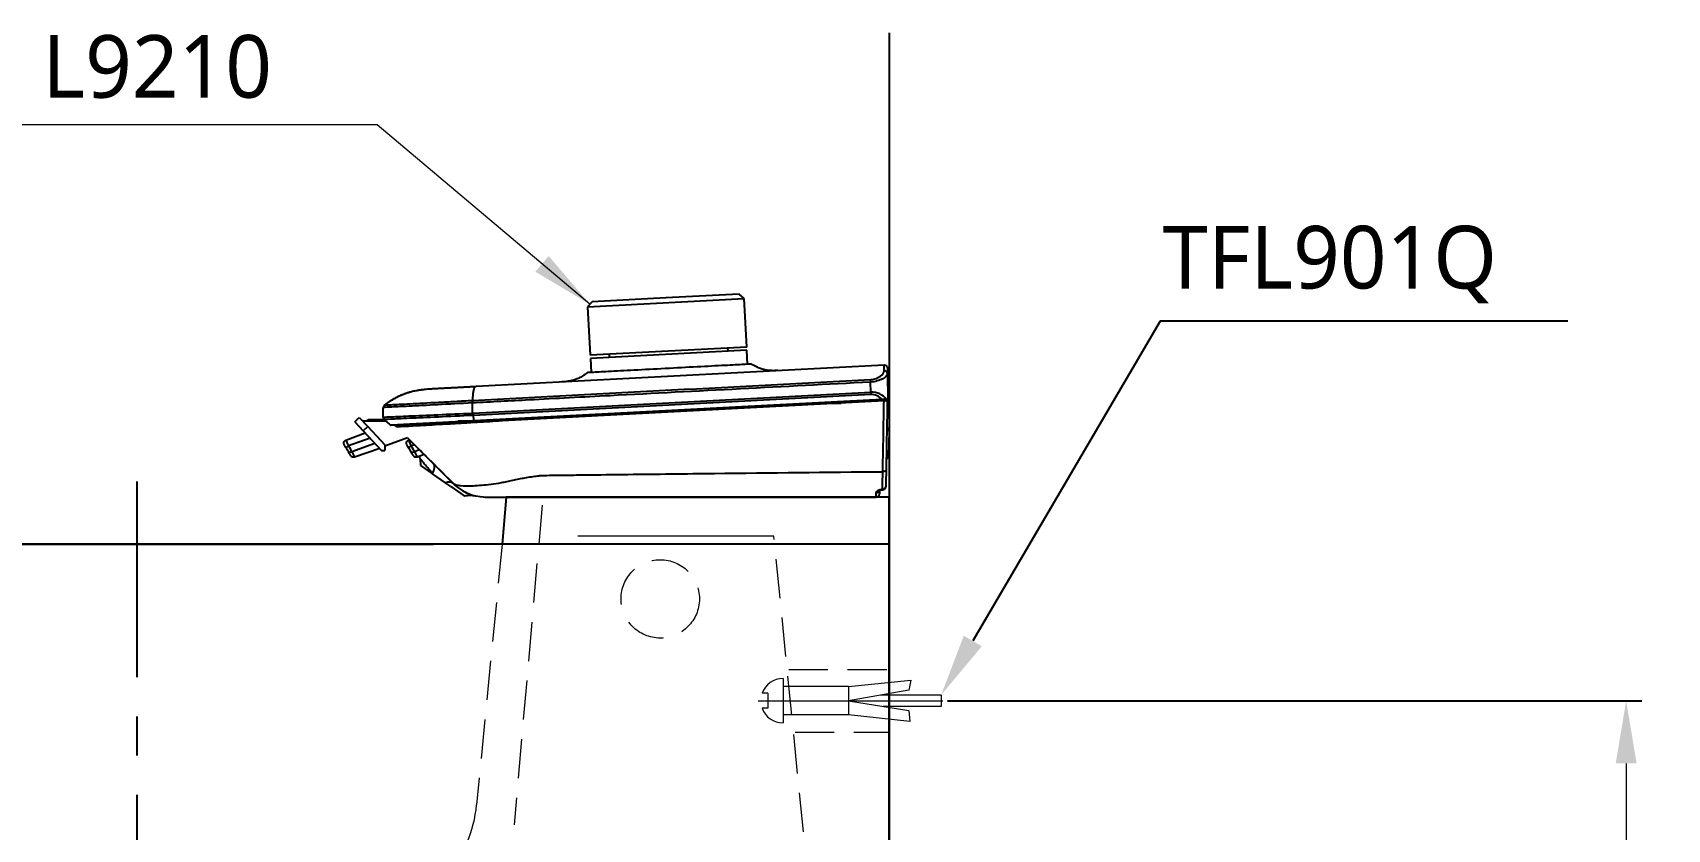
# Model space of a CAD drawing. Header units: inches. Extents: x 2601 to 5701, y -10811 to -8711.
# Drawn here: x 4375 to 4897, y -9999 to -9745 of the extents above; entities that cross this region are included whole.
import ezdxf

# ---------------------------------------------------------------- set-up
doc = ezdxf.new("R2010")
doc.units = ezdxf.units.IN
doc.header["$LTSCALE"] = 50
doc.header["$MEASUREMENT"] = 0
doc.linetypes.add('CENTER', pattern=[2, 1.25, -0.25, 0.25, -0.25])
doc.linetypes.add('HIDDEN', pattern=[0.375, 0.25, -0.125])
doc.layers.add('1', color=1, linetype='Continuous')
doc.layers.add('중심선', color=1, linetype='CENTER')
doc.layers.add('22', color=7, linetype='Continuous', true_color=0xffffff)
doc.styles.get("Standard").update_dxf_attribs({"font": 'NanumGothic.ttf'})
doc.dimstyles.get("Standard").update_dxf_attribs({"dimtxt": 20, "dimasz": 20, "dimexe": 5, "dimexo": 1.5, "dimgap": 10, "dimtad": 0, "dimtoh": 1, "dimdec": 0, "dimzin": 0, "dimdsep": 46, "dimtxsty": 'Standard', "dimcen": 0, "dimclrd": 3, "dimclre": 3, "dimclrt": 2, "dimadec": 0, "dimazin": 3, "dimtfac": 1, "dimtdec": 0, "dimtofl": 0, "dimtmove": 0, "dimatfit": 3, "dimfxl": 1, "dimtolj": 1, "dimtzin": 0, "dimlwd": 0, "dimlwe": 25, "dimarcsym": 0})

# ---------------------------------------------------------------- blocks, each defined once
blk = doc.blocks.new('A$C52F220DD')
at = {"layer": '1', "color": 2, "linetype": 'Continuous'}
for p, q in [((77.81, 60.73), (127.75, 63.35)), ((102.7, 63.54), (79.23, 62.31)), ((126.17, 64.77), (102.7, 63.54)), ((127.75, 63.35), (126.17, 64.77)), ((128.56, 47.87), (127.75, 63.35)), ((79.23, 62.31), (77.81, 60.73)), ((77.81, 60.73), (78.63, 45.25)), ((128.56, 47.87), (103.59, 46.56)), ((122.62, 46.56), (122.56, 47.56)), ((42.25, 35.34), (172.4, 42.16)), ((103.59, 46.56), (78.63, 45.25)), ((128.61, 46.87), (78.68, 44.26)), ((78.68, 44.26), (78.91, 39.76)), ((84.62, 45.57), (84.67, 44.57)), ((128.84, 42.38), (128.61, 46.87)), ((168.14, 33.44), (168.08, 36.69)), ((173.48, 39.39), (173.62, 31.21)), ((28.59, 34.62), (28.59, 34.62)), ((41.27, 26.79), (168.14, 33.44)), ((168.21, 32.72), (41.34, 26.07)), ((41.08, 26.78), (41.08, 30.04)), ((171.74, 31.11), (41.59, 24.29)), ((141.56, 29.09), (141.53, 29.52)), ((144.53, 29.68), (144.55, 29.25)), ((146.4, 29.78), (146.4, 29.35)), ((149.21, 29.93), (149.2, 29.5)), ((150.61, 30), (155.93, 30)), ((152.4, 30), (152.4, 30.09)), ((152.93, 30.12), (152.93, 30)), ((155.93, 30), (158.72, 30)), ((158.93, 30.01), (158.93, 30.44)), ((173.62, 31.21), (173.09, 31.18)), ((3.48, 24.05), (4.95, 25.41)), ((3.48, 24.05), (6.21, 21.12)), ((4.95, 25.41), (7.68, 22.49)), ((13.45, 24.25), (6.03, 24.25)), ((7.68, 22.49), (6.21, 21.12)), ((6.21, 21.12), (12.01, 14.91)), ((7.48, 24.25), (7.73, 24.75)), ((7.68, 22.49), (13.13, 16.64)), ((7.73, 24.75), (8.98, 24.75)), ((8.98, 24.75), (13.05, 24.75)), ((8.98, 24.25), (8.98, 24.75)), ((16.85, 22.39), (16.85, 22.39)), ((24.05, 23.4), (24.6, 22.82)), ((26.69, 23.51), (27.22, 22.94)), ((29.47, 23.05), (29.47, 23.65)), ((49.43, 24.25), (36.47, 24.25)), ((36.47, 23.45), (36.47, 24.25)), ((54.93, 24.99), (54.93, 24.49)), ((60.93, 24.82), (60.93, 25.3)), ((62.88, 24.92), (62.88, 25.4)), ((64.67, 25.02), (64.64, 25.49)), ((67.64, 25.65), (67.66, 25.18)), ((173.97, 21.18), (173.26, 21.19)), ((173.97, 21.18), (173.83, 13.08)), ((0.64, 18.12), (6.81, 20.49)), ((8.37, 18.81), (1.51, 16.31)), ((2.56, 14.56), (9.86, 17.22)), ((13.13, 16.64), (13.1, 14.91)), ((20.33, 18.9), (13.12, 16.28)), ((20.6, 18.12), (20.97, 18.26)), ((22.54, 16.7), (21.47, 16.31)), ((11.46, 15.5), (3.43, 12.74)), ((12.01, 14.91), (13.1, 14.91)), ((22.52, 14.56), (24.1, 15.14)), ((25.7, 13.53), (23.39, 12.74)), ((24.35, 12.24), (24.53, 10.11)), ((173.83, 13.08), (173.12, 13.09)), ((24.53, 10.11), (28.31, 7.46)), ((32.48, 4.54), (28.31, 7.46)), ((32.86, 4.27), (32.48, 4.54)), ((34.17, 3.36), (38.46, 0.36))]:
    blk.add_line(p, q, dxfattribs=at)
at = {"layer": '1', "color": 2, "linetype": 'Continuous', "extrusion": (0, 0, -1)}
for centre, start, end in [((-172.45, 41.16), 87, 179), ((-172.97, 21.2), 107.7024, 181), ((-172.83, 13.1), 181, 254.2984)]:
    blk.add_arc(centre, 1, start, end, dxfattribs=at)
at = {"layer": '1', "color": 2, "linetype": 'Continuous', "extrusion": (1.12482e-32, 6.12323e-17, -1)}
for centre, radius, start, end in [((-18.26, 23.8), 2, 315.0291, 334.9071), ((-1, 17.19), 1, 329, 69), ((-20.96, 17.19), 1, 329, 69), ((-3.11, 13.68), 1, 251, 329), ((-23.07, 13.68), 1, 251, 329)]:
    blk.add_arc(centre, radius, start, end, dxfattribs=at)
at = {"layer": '1', "color": 2, "linetype": 'Continuous', "extrusion": (-2.56189e-05, 2.56213e-05, 1)}
blk.add_arc((16.37, 11.55, -0.01), 8, 4.9549, 10.6608, dxfattribs=at)
at = {"layer": '1', "color": 2, "linetype": 'Continuous'}
for start, end in [(267.0606, 270), (270, 359)]:
    blk.add_arc((171.94, 3.3), 1, start, end, dxfattribs=at)
for centre, major_axis, ratio, start_param, end_param in [((168.17, 36.68), (0.052, -0.999), 0.087486, 3.734148, 4.690327), ((172.48, 39.38), (1, 0.017), 0.918424, 0, 1.637533), ((168.65, 29.53), (-4.99, 0.44), 0.78075, 3.68917, 4.883338), ((168.23, 33.42), (0.052, -0.999), 0.087486, 4.690327, 5.497787), ((168.63, 28.82), (-3.45, 2.15), 0.94393, 4.353011, 5.350237), ((172.43, 31.18), (1, -0.017), 0.461252, 4.666276, 6.283185), ((1.52, 16.31), (-0.857, -0.515), 0.003331, 4.729522, 6.283185), ((21.49, 16.31), (-0.857, -0.515), 0.003331, 4.729522, 6.283185), ((2.57, 14.57), (-0.857, -0.515), 0.003331, 4.729522, 6.283185), ((22.54, 14.57), (-0.857, -0.515), 0.003331, 4.729522, 6.283185), ((23.06, 4.86), (5.66, 5.66), 0.324226, 5.479241, 6.283185), ((169.93, 2.3), (-1, 0.017), 0.907615, 1.553019, 2.87228), ((171.94, 3.3), (0.051, 0.999), 0.001791, 2.561934, 3.136548), ((171.94, 3.3), (0.051, 0.999), 0.001791, 2.561942, 3.141652), ((171.94, 3.3), (1, -0.017), 0.836501, 4.68309, 6.283185)]:
    blk.add_ellipse(centre, major_axis=major_axis, ratio=ratio, start_param=start_param, end_param=end_param, dxfattribs=at)
for points, degree, knots in [([(130.04, 42.44), (130.04, 42.44), (129.36, 42.41), (126.74, 42.27), (124.8, 42.17), (119.96, 41.91), (117.06, 41.76), (110.73, 41.43), (107.3, 41.25), (100.45, 40.89), (97.03, 40.71), (90.7, 40.38), (87.8, 40.23), (82.96, 39.97), (81.02, 39.87), (78.4, 39.73), (77.71, 39.7), (77.71, 39.7)], 3, [0, 0, 0, 0, 0.124975, 0.124975, 0.249979, 0.249979, 0.374982, 0.374982, 0.499986, 0.499986, 0.624989, 0.624989, 0.749993, 0.749993, 0.874996, 0.874996, 1, 1, 1, 1]), ([(138.45, 40.38), (137.85, 40.34), (136.78, 40.32), (135.31, 40.41), (134.06, 40.64), (132.84, 41.02), (131.5, 41.62), (130.56, 42.12), (130.04, 42.44)], 3, [0, 0, 0, 0, 0.205751, 0.36276, 0.5, 0.63724, 0.794249, 1, 1, 1, 1]), ([(168.08, 36.69), (140.38, 35.24), (112.68, 33.79), (76.36, 31.89), (67.73, 31.43), (53.1, 30.67), (47.09, 30.35), (41.08, 30.04)], 3, [0, 0, 0, 0, 0.654389, 0.654389, 0.858031, 0.858031, 1, 1, 1, 1]), ([(77.71, 39.7), (77.23, 39.33), (76.35, 38.73), (75.08, 37.99), (73.91, 37.49), (72.69, 37.13), (71.23, 36.89), (70.17, 36.79), (69.57, 36.77)], 3, [0, 0, 0, 0, 0.205751, 0.36276, 0.5, 0.63724, 0.794249, 1, 1, 1, 1]), ([(168.08, 37.5), (169.32, 37.57), (170.48, 38.06), (171.99, 39.18), (172.4, 39.8), (172.4, 40.29)], 3, [0, 0, 0, 0, 0.5, 0.5, 1, 1, 1, 1]), ([(173.48, 39.39), (173.49, 38.92), (172.93, 38.29), (170.99, 37.21), (169.56, 36.76), (168.08, 36.69)], 3, [0, 0, 0, 0, 0.5, 0.5, 1, 1, 1, 1]), ([(13.02, 29.36), (13.93, 30.01), (15.75, 31.32), (18.92, 32.94), (23.22, 34.22), (26.56, 34.47), (28.59, 34.62)], 3, [0, 0, 0, 0, 0.2005, 0.40148, 0.636014, 1, 1, 1, 1]), ([(28.59, 34.62), (28.59, 34.62), (28.85, 34.63), (29.1, 34.65), (30.11, 34.7), (30.84, 34.74), (31.58, 34.78), (33.46, 34.88), (34.58, 34.93), (35.69, 34.99), (38.18, 35.12), (39.52, 35.19), (40.87, 35.26), (42.25, 35.34)], 2, [0, 0, 0, 0.125, 0.125, 0.25, 0.375, 0.375, 0.5, 0.625, 0.625, 0.75, 0.875, 0.875, 1, 1, 1]), ([(12.57, 25.5), (12.58, 25.52), (13.3, 25.54), (16.09, 25.66), (18.17, 25.76), (23.44, 26), (26.53, 26.13), (33.51, 26.45), (37.21, 26.61), (41.08, 26.78)], 3, [0, 0, 0, 0, 0.25, 0.25, 0.5, 0.5, 0.75, 0.75, 1, 1, 1, 1]), ([(41.08, 30.04), (33.36, 29.64), (26.04, 29.26), (18.23, 28.86), (16.17, 28.76), (13.35, 28.61), (12.64, 28.58), (12.62, 28.58)], 3, [0, 0, 0, 0, 0.5, 0.5, 0.75, 0.75, 1, 1, 1, 1]), ([(13.02, 29.36), (13.03, 29.36), (13.74, 29.4), (16.52, 29.54), (18.55, 29.65), (23.69, 29.92), (26.79, 30.09), (31.88, 30.36), (33.64, 30.45), (37.3, 30.65), (39.22, 30.75), (41.11, 30.85)], 3, [0, 0, 0, 0, 0.25, 0.25, 0.5, 0.5, 0.75, 0.75, 0.875, 0.875, 1, 1, 1, 1]), ([(41.14, 26.06), (41.13, 26.14), (41.12, 26.23), (41.1, 26.37), (41.1, 26.41), (41.09, 26.56), (41.08, 26.67), (41.08, 26.78)], 3, [0, 0, 0, 0, 0.424597, 0.424597, 0.581632, 0.581632, 1, 1, 1, 1]), ([(172.38, 30.72), (150.73, 29.58), (129.08, 28.43), (96.61, 26.72), (85.79, 26.14), (64.15, 25), (53.32, 24.44), (42.51, 23.83)], 3, [0, 0, 0, 0, 0.5, 0.5, 0.75, 0.75, 1, 1, 1, 1]), ([(173.09, 31.18), (173, 31.17), (172.87, 31.17), (172.6, 31.15), (172.46, 31.15), (172.19, 31.13), (172.07, 31.12), (171.88, 31.11), (171.81, 31.11), (171.74, 31.11)], 3, [0, 0, 0, 0, 0.364094, 0.364094, 0.666079, 0.666079, 0.881214, 0.881214, 1, 1, 1, 1]), ([(171.96, 8.1), (172.05, 12.59), (172.13, 17.09), (172.26, 24.63), (172.32, 27.67), (172.38, 30.72)], 3, [0, 0, 0, 0, 0.595757, 0.595757, 1, 1, 1, 1]), ([(172.38, 30.72), (172.37, 30.76), (172.37, 30.79), (172.37, 30.92), (172.36, 31.03), (172.36, 31.14)], 3, [0, 0, 0, 0, 0.244958, 0.244958, 1, 1, 1, 1]), ([(173.43, 31.17), (173.38, 28.12), (173.32, 25.07), (173.19, 17.53), (173.11, 13.04), (173.03, 8.55)], 3, [0, 0, 0, 0, 0.404243, 0.404243, 1, 1, 1, 1]), ([(173.27, 31.19), (173.31, 31.19), (173.35, 31.19), (173.41, 31.2), (173.43, 31.2), (173.43, 31.2)], 3, [0, 0, 0, 0, 0.400856, 0.400856, 1, 1, 1, 1]), ([(41.14, 26.06), (37.3, 25.88), (33.64, 25.71), (26.72, 25.39), (23.66, 25.25), (18.45, 25), (16.39, 24.91), (13.62, 24.78), (12.91, 24.76), (12.9, 24.74)], 3, [0, 0, 0, 0, 0.25, 0.25, 0.5, 0.5, 0.75, 0.75, 1, 1, 1, 1]), ([(41.59, 24.29), (36.13, 24), (31.22, 23.74), (26.32, 23.49), (22.62, 23.29), (18.93, 23.1), (16.94, 22.99), (14.99, 22.89), (14.96, 22.89)], 2, [0, 0, 0, 0.25, 0.25, 0.5, 0.5, 0.75, 0.75, 1, 1, 1]), ([(16.86, 22.38), (16.86, 22.38), (16.86, 22.38), (16.85, 22.39), (16.84, 22.39), (16.85, 22.39), (16.85, 22.39), (16.85, 22.39)], 3, [0, 0, 0, 0, 0.000025, 0.000025, 0.999977, 0.999977, 1, 1, 1, 1]), ([(42.51, 23.83), (40.79, 23.74), (39.08, 23.61), (35.77, 23.41), (34.17, 23.32), (29.56, 23.06), (26.76, 22.9), (22.07, 22.65), (20.21, 22.55), (17.62, 22.41), (16.94, 22.37), (16.86, 22.38)], 3, [0, 0, 0, 0, 0.125, 0.125, 0.25, 0.25, 0.5, 0.5, 0.75, 0.75, 1, 1, 1, 1]), ([(0.67, 15.8), (0.61, 15.9), (0.55, 16), (0.43, 16.19), (0.38, 16.28), (0.29, 16.43), (0.25, 16.5), (0.19, 16.6), (0.16, 16.64), (0.15, 16.67), (0.14, 16.67), (0.14, 16.67)], 3, [0, 0, 0, 0, 0.220492, 0.220492, 0.441102, 0.441102, 0.659744, 0.659744, 0.874445, 0.874445, 1, 1, 1, 1]), ([(0.64, 18.12), (0.64, 18.12), (0.65, 18.11), (0.68, 18.04), (0.71, 17.97), (0.81, 17.76), (0.88, 17.62), (1.03, 17.3), (1.12, 17.11), (1.31, 16.72), (1.41, 16.51), (1.51, 16.31)], 3, [0, 0, 0, 0, 0.126495, 0.126495, 0.342372, 0.342372, 0.56127, 0.56127, 0.781066, 0.781066, 1, 1, 1, 1]), ([(20.63, 15.8), (20.57, 15.9), (20.51, 16), (20.4, 16.19), (20.34, 16.28), (20.25, 16.43), (20.21, 16.5), (20.15, 16.6), (20.13, 16.64), (20.11, 16.67), (20.1, 16.67), (20.1, 16.67)], 3, [0, 0, 0, 0, 0.220492, 0.220492, 0.441102, 0.441102, 0.659744, 0.659744, 0.874445, 0.874445, 1, 1, 1, 1]), ([(20.33, 18.9), (20.41, 18.83), (20.48, 18.76), (20.55, 18.68), (20.55, 18.68), (20.55, 18.68), (20.55, 18.68), (20.61, 18.63), (20.67, 18.57), (20.73, 18.51)], 3, [-1.236122, -1.236122, -1.236122, -1.236122, -0.000614, -0.000614, -0.000614, 0, 0, 0, 1, 1, 1, 1]), ([(20.6, 18.12), (20.6, 18.12), (20.61, 18.11), (20.64, 18.04), (20.68, 17.97), (20.78, 17.76), (20.84, 17.62), (21, 17.3), (21.09, 17.11), (21.27, 16.72), (21.37, 16.51), (21.47, 16.31)], 3, [0, 0, 0, 0, 0.126495, 0.126495, 0.342372, 0.342372, 0.56127, 0.56127, 0.781066, 0.781066, 1, 1, 1, 1]), ([(20.74, 18.49), (20.74, 18.49), (20.77, 18.46), (20.89, 18.35), (20.97, 18.26), (21.19, 18.05), (21.32, 17.92), (21.62, 17.61), (21.8, 17.43), (22.16, 17.07), (22.35, 16.88), (22.54, 16.7)], 3, [0, 0, 0, 0, 0.189949, 0.189949, 0.379687, 0.379687, 0.57663, 0.57663, 0.791303, 0.791303, 1, 1, 1, 1]), ([(20.97, 18.27), (20.95, 18.28), (20.94, 18.29), (20.84, 18.39), (20.78, 18.45), (20.75, 18.49), (20.74, 18.49), (20.74, 18.49), (20.74, 18.49), (20.78, 18.46), (20.81, 18.42), (25.56, 13.69), (30.31, 8.97), (35.06, 4.24)], 3, [0, 0, 0, 0, 0.082523, 0.082523, 0.76385, 0.76385, 1, 1, 1, 1.664846, 1.664846, 1.664846, 92.572261, 92.572261, 92.572261, 92.572261]), ([(2.25, 13.17), (2.25, 13.17), (2.24, 13.18), (2.2, 13.25), (2.17, 13.29), (2.1, 13.41), (2.06, 13.49), (1.96, 13.65), (1.9, 13.74), (1.8, 13.91), (1.76, 13.98), (1.72, 14.05)], 3, [0, 0, 0, 0, 0.209549, 0.209549, 0.418991, 0.418991, 0.630149, 0.630149, 0.845036, 0.845036, 1, 1, 1, 1]), ([(2.56, 14.56), (2.63, 14.41), (2.7, 14.27), (2.86, 13.93), (2.95, 13.74), (3.11, 13.4), (3.19, 13.25), (3.31, 13), (3.35, 12.9), (3.41, 12.77), (3.43, 12.74), (3.43, 12.74)], 3, [0, 0, 0, 0, 0.154154, 0.154154, 0.368255, 0.368255, 0.579377, 0.579377, 0.789604, 0.789604, 1, 1, 1, 1]), ([(22.21, 13.17), (22.21, 13.17), (22.2, 13.18), (22.16, 13.25), (22.13, 13.29), (22.06, 13.41), (22.02, 13.49), (21.92, 13.65), (21.86, 13.74), (21.77, 13.91), (21.72, 13.98), (21.68, 14.05)], 3, [0, 0, 0, 0, 0.209549, 0.209549, 0.418991, 0.418991, 0.630149, 0.630149, 0.845036, 0.845036, 1, 1, 1, 1]), ([(22.52, 14.56), (22.59, 14.41), (22.66, 14.27), (22.82, 13.93), (22.92, 13.74), (23.08, 13.4), (23.15, 13.25), (23.27, 13), (23.32, 12.9), (23.38, 12.77), (23.39, 12.74), (23.39, 12.74)], 3, [0, 0, 0, 0, 0.154154, 0.154154, 0.368255, 0.368255, 0.579377, 0.579377, 0.789604, 0.789604, 1, 1, 1, 1]), ([(24.1, 15.14), (24.32, 14.92), (24.54, 14.7), (24.95, 14.29), (25.14, 14.09), (25.47, 13.77), (25.61, 13.63), (25.8, 13.44), (25.86, 13.38), (25.89, 13.35), (25.89, 13.34), (25.89, 13.34)], 3, [0, 0, 0, 0, 0.244036, 0.244036, 0.488843, 0.488843, 0.720112, 0.720112, 0.928304, 0.928304, 1, 1, 1, 1]), ([(28.31, 7.46), (27.23, 8.8), (26.22, 10.02), (24.77, 11.74), (24.34, 12.25), (24.35, 12.24), (24.35, 12.24), (24.35, 12.24)], 3, [0, 0, 0, 0, 0.499532, 0.499532, 0.999064, 0.999064, 1, 1, 1, 1]), ([(25.89, 13.34), (25.89, 13.34), (25.86, 13.37), (25.78, 13.45), (25.75, 13.48), (25.72, 13.51)], 3, [0, 0, 0, 0, 0.707469, 0.707469, 1, 1, 1, 1]), ([(25.89, 13.34), (25.98, 13.26), (27.62, 11.61), (30.59, 8.64), (33.54, 5.7), (34.84, 4.39)], 3, [0, 0, 0, 0, 0.029975, 0.578294, 1, 1, 1, 1]), ([(34.99, 4.28), (35.11, 4.21), (35.36, 4.04), (36.05, 3.82), (37.64, 3.57), (41.07, 3.55), (45.84, 3.94), (49.74, 4.49), (51.77, 4.92), (52.97, 5.19), (53.6, 5.32), (53.91, 5.38)], 3, [0, 0, 0, 0, 0.061178, 0.125521, 0.250842, 0.500416, 0.750236, 0.874924, 0.93738, 0.968683, 1, 1, 1, 1]), ([(53.91, 5.38), (54.59, 5.53), (55.85, 5.79), (57.87, 6.17), (59.85, 6.5), (61.24, 6.69), (61.9, 6.78)], 3, [0, 0, 0, 0, 0.270201, 0.500046, 0.761942, 1, 1, 1, 1]), ([(61.9, 6.78), (62.09, 6.81), (62.47, 6.86), (62.85, 6.89), (63.04, 6.91)], 3, [0, 0, 0, 0, 0.495468, 1, 1, 1, 1]), ([(63.04, 6.91), (65.34, 6.93), (69.94, 6.99), (79.14, 7.1), (95.24, 7.29), (126.95, 7.66), (154.05, 7.93), (171.96, 8.1)], 3, [0, 0, 0, 0, 0.063341, 0.126683, 0.253365, 0.50673, 1, 1, 1, 1]), ([(34.17, 3.36), (33.96, 3.51), (33.74, 3.66), (33.31, 3.96), (33.09, 4.12), (32.86, 4.27), (32.86, 4.27), (32.86, 4.27)], 3, [0, 0, 0, 0, 0.499998, 0.499998, 0.999995, 0.999995, 1, 1, 1, 1]), ([(34.84, 4.39), (34.84, 4.39), (34.84, 4.4), (34.85, 4.38), (34.86, 4.38)], 3, [0, 0, 0, 0, 0.491003, 1, 1, 1, 1]), ([(34.84, 4.39), (35.65, 3.58), (36.49, 2.93), (38.18, 1.84), (39.04, 1.41), (41.25, 0.51), (42.11, 0.38), (42.11, 0.38), (42.11, 0.38), (42.11, 0.38)], 3, [0, 0, 0, 0, 0.249874, 0.249874, 0.499748, 0.499748, 0.999496, 0.999496, 1, 1, 1, 1]), ([(34.84, 4.39), (34.84, 4.39), (34.84, 4.39), (34.84, 4.39), (34.84, 4.39)], 3, [0, 0, 0, 0, 0.269422, 1, 1, 1, 1]), ([(34.9, 4.34), (34.9, 4.35), (34.9, 4.35), (34.96, 4.31), (34.99, 4.28)], 3, [0, 0, 0, 0, 0.513938, 1, 1, 1, 1]), ([(38.36, 0.32), (38.41, 0.34), (38.78, 0.45), (39.44, 0.54), (40.28, 0.59), (40.98, 0.56), (41.42, 0.51), (41.62, 0.47), (41.65, 0.47)], 3, [0, 0, 0, 0, 0.048745, 0.342896, 0.599379, 0.811792, 0.972754, 1, 1, 1, 1]), ([(45.45, 0), (45.45, 0), (45.44, 0), (45.46, 0), (45.4, 0), (45.66, 0), (46.27, 0), (46.88, 0), (47.36, 0), (48.71, 0), (51.12, 0), (54.3, 0), (55.86, 0), (56.66, 0), (57.51, 0), (59.24, 0), (61.86, 0), (67.87, 0), (76.26, 0), (111.12, 0), (142.3, 0), (169.9, 0)], 3, [0, 0, 0, 0, 0.033053, 0.061877, 0.086472, 0.106724, 0.122629, 0.134438, 0.142103, 0.145533, 0.194137, 0.218101, 0.223764, 0.229643, 0.235755, 0.242115, 0.266595, 0.289787, 0.364525, 0.437502, 1, 1, 1, 1]), ([(169.89, 1.39), (169.89, 1.51), (169.93, 1.63), (170.09, 1.86), (170.2, 1.97), (170.47, 2.15), (170.61, 2.23), (170.94, 2.36), (171.12, 2.41), (171.5, 2.47), (171.7, 2.48), (171.9, 2.47)], 3, [0, 0, 0, 0, 0.239877, 0.239877, 0.459538, 0.459538, 0.648796, 0.648796, 0.825022, 0.825022, 1, 1, 1, 1]), ([(170.85, 2.03), (170.85, 2.03), (170.88, 2.06), (171.02, 2.16), (171.28, 2.25), (171.6, 2.31), (171.8, 2.31), (171.89, 2.3)], 3, [0, 0, 0, 0, 0.187987, 0.41376, 0.661907, 0.850877, 1, 1, 1, 1])]:
    blk.add_open_spline(points, degree=degree, knots=knots, dxfattribs=at)
for points, degree in [([(172.4, 40.29), (172.38, 41.82), (172.39, 42.16), (172.4, 42.16)], 3), ([(41.11, 30.85), (83.43, 33.07), (125.76, 35.28), (168.08, 37.5)], 3), ([(173.45, 41.18), (173.45, 41.18), (173.45, 40.87), (173.48, 39.39)], 3), ([(12.57, 25.5), (12.62, 28.58)], 1), ([(12.62, 28.58), (12.63, 28.88), (12.78, 29.18), (13.02, 29.36)], 3), ([(12.62, 28.58), (12.63, 28.88), (12.78, 29.18), (13.02, 29.36)], 3), ([(12.62, 28.58), (12.62, 28.58), (12.62, 28.58), (12.62, 28.58)], 3), ([(41.08, 30.04), (41.08, 30.36), (41.08, 30.67), (41.11, 30.85)], 3), ([(41.08, 26.78), (41.14, 26.79), (41.21, 26.79), (41.27, 26.79)], 3), ([(41.08, 26.78), (41.08, 26.78)], 1), ([(41.34, 26.07), (41.31, 26.26), (41.29, 26.52), (41.27, 26.79)], 3), ([(163.53, 30.26), (163.53, 30.4), (163.54, 30.54), (163.54, 30.68)], 3), ([(173.43, 31.2), (173.43, 31.19), (173.43, 31.18), (173.43, 31.17)], 3), ([(12.9, 24.74), (12.69, 24.93), (12.57, 25.22), (12.57, 25.5)], 3), ([(14.96, 22.89), (12.9, 24.74)], 1), ([(41.34, 26.07), (41.27, 26.06), (41.2, 26.06), (41.14, 26.06)], 3), ([(41.59, 24.29), (41.34, 26.07)], 1), ([(1.72, 14.05), (1.37, 14.63), (1.02, 15.22), (0.67, 15.8)], 3), ([(1.51, 16.31), (1.86, 15.73), (2.21, 15.14), (2.56, 14.56)], 3), ([(21.68, 14.05), (21.33, 14.63), (20.98, 15.22), (20.63, 15.8)], 3), ([(21.47, 16.31), (21.82, 15.73), (22.17, 15.14), (22.52, 14.56)], 3), ([(24.1, 15.14), (23.58, 15.66), (23.06, 16.18), (22.54, 16.7)], 3), ([(25.69, 13.55), (25.75, 13.48), (25.81, 13.42), (25.87, 13.36)], 3), ([(171.9, 2.47), (171.91, 3.88), (171.93, 5.82), (171.96, 8.1)], 3), ([(173.03, 8.55), (173.03, 8.29), (172.51, 8.08), (171.96, 8.1)], 3), ([(173.03, 8.55), (173, 6.41), (172.97, 4.61), (172.94, 3.29)], 3), ([(34.84, 4.39), (34.39, 4.84), (33.55, 4.89), (32.48, 4.54)], 3), ([(34.86, 4.38), (34.88, 4.37), (34.89, 4.35), (34.9, 4.34)], 3), ([(42.11, 0.38), (44.44, 0.03), (44.95, 0), (45.45, 0)], 3), ([(169.9, 0), (169.89, 0), (169.89, 0.47), (169.89, 1.39)], 3), ([(169.9, 0), (170.42, 0), (170.89, 0.46), (170.9, 0.98)], 3), ([(170.92, 2.28), (170.91, 1.42), (170.9, 0.98), (170.9, 0.98)], 3), ([(171.89, 2.31), (171.89, 2.31)], 1), ([(171.89, 2.31), (171.89, 2.31)], 1), ([(171.9, 2.47), (171.9, 2.47), (171.9, 2.47), (171.9, 2.47)], 3)]:
    blk.add_open_spline(points, degree=degree, dxfattribs=at)
for points, weights, degree in [([(13.02, 29.36), (17.58, 32.79), (21.82, 34.27), (28.59, 34.62)], [1.08012902251, 1.27885202046, 1.25214234629, 1], 3), ([(41.11, 30.85), (41.45, 35.29), (42.25, 35.34)], [1.08102288071, 1.37764548216, 1], 2)]:
    blk.add_rational_spline(points, weights, degree=degree, dxfattribs=at)
blk = doc.blocks.new('*D41')
at = {"color": 3, "linetype": 'Continuous', "lineweight": 25, "transparency": 16777216}
for p, q in [((4667.36, -9958.14), (4888.89, -9958.14)), ((4650.21, -10668.14), (4888.89, -10668.14))]:
    blk.add_line(p, q, dxfattribs=at)
at = {"color": 3, "linetype": 'Continuous', "lineweight": 0, "transparency": 16777216}
for p, q in [((4883.89, -9978.14), (4883.89, -10279)), ((4883.89, -10648.14), (4883.89, -10347.44))]:
    blk.add_line(p, q, dxfattribs=at)
at = {"color": 3, "transparency": 16777216}
for points in [[(4880.56, -9978.14), (4887.23, -9978.14), (4883.89, -9958.14)], [(4880.56, -10648.14), (4887.23, -10648.14), (4883.89, -10668.14)]]:
    blk.add_solid(points, dxfattribs=at)
at = {"layer": 'DEFPOINTS', "color": 0, "transparency": 16777216}
for p in [(4665.86, -9958.14), (4648.71, -10668.14), (4883.89, -10668.14)]:
    blk.add_point(p, dxfattribs=at)
at = {"color": 2, "transparency": 16777216, "insert": (4883.89, -10313.22), "char_height": 20, "attachment_point": 5, "rotation": 90}
blk.add_mtext('\\A1;710', dxfattribs=at)

msp = doc.modelspace()

# ---------------------------------------------------------------- linework, layer by layer
at = {"color": 1}
msp.add_line((4648.71, -9744.93), (4648.71, -10668.14), dxfattribs=at)
at = {"color": 7}
for p, q in [((4526.56, -9893.14), (4525.25, -9908.14)), ((4648.71, -9893.14), (4526.56, -9893.14)), ((4648.71, -10068.14), (4648.71, -9893.14)), ((4648.71, -9908.14), (4195.94, -9908.14))]:
    msp.add_line(p, q, dxfattribs=at)
at = {"color": 7, "linetype": 'HIDDEN', "lineweight": 0}
for p, q in [((4538.01, -9895.69), (4529.08, -9997.77)), ((4525.25, -9908.14), (4517.1, -9991.35)), ((4623.26, -10018.67), (4611.96, -9905.64)), ((4616.71, -9948.14), (4648.71, -9948.14)), ((4618.71, -9968.14), (4648.71, -9968.14))]:
    msp.add_line(p, q, dxfattribs=at)
at = {"color": 7, "linetype": 'HIDDEN', "lineweight": 0, "ltscale": 5}
msp.add_line((4611.96, -9905.64), (4538.01, -9905.64), dxfattribs=at)
at = {"color": 7, "linetype": 'HIDDEN', "lineweight": 0}
msp.add_circle((4575.71, -9925.64), 12.5, dxfattribs=at)
for centre, radius in [((4477.25, -9987.86), 40), ((4484.25, -9993.84), 45)]:
    msp.add_arc(centre, radius, 284, 355, dxfattribs=at)
at = {"layer": '1', "color": 3}
for p, q in [((4735.18, -9837.04), (4675.43, -9939.08)), ((4865.32, -9837.04), (4735.18, -9837.04))]:
    msp.add_line(p, q, dxfattribs=at)
at = {"layer": '1', "color": 7, "linetype": 'Continuous', "lineweight": 0, "ltscale": 0.3}
for p, q in [((4610, -9955.74), (4608.21, -9955.74)), ((4610, -9955.74), (4610, -9960.54)), ((4614.88, -9951.05), (4614.88, -9965.23)), ((4630.69, -9953.64), (4614.88, -9953.64)), ((4635.76, -9953.64), (4630.69, -9953.64)), ((4635.76, -9953.64), (4655.71, -9951.6)), ((4635.76, -9953.64), (4635.76, -9962.64)), ((4655.05, -9954.75), (4635.76, -9958.14)), ((4655.71, -9951.6), (4655.05, -9954.75)), ((4610, -9960.54), (4608.21, -9960.54)), ((4635.76, -9958.14), (4655.05, -9961.27)), ((4665.32, -9956.34), (4645.99, -9956.34)), ((4665.37, -9959.94), (4646.85, -9959.94)), ((4665.32, -9956.34), (4665.37, -9959.94)), ((4630.69, -9962.64), (4614.88, -9962.64)), ((4635.76, -9962.64), (4630.69, -9962.64)), ((4655.38, -9964.78), (4635.76, -9962.64)), ((4655.05, -9961.27), (4655.38, -9964.78))]:
    msp.add_line(p, q, dxfattribs=at)
for start, end in [(90, 160.2122), (199.7878, 270)]:
    msp.add_arc((4614.88, -9958.14), 7.09, start, end, dxfattribs=at)
at = {"layer": '1', "color": 3}
msp.add_solid([(4678.31, -9940.77), (4672.55, -9937.4), (4665.32, -9956.34)], dxfattribs=at)
at = {"layer": '22', "color": 0, "linetype": 'Continuous'}
msp.add_open_spline([(4192.59, -9908.14), (4194.06, -9908.14), (4198.6, -9908.14), (4208.57, -9908.14), (4218.86, -9908.14), (4225.96, -9908.14), (4229.53, -9908.14), (4233.1, -9908.14), (4244.99, -9908.14), (4265.21, -9908.14), (4322.27, -9908.14), (4401.71, -9908.14), (4471.54, -9908.14), (4503.39, -9908.14)], degree=3, knots=[0.2274671, 0.2274671, 0.2274671, 0.2274671, 0.2492065, 0.2837788, 0.3183511, 0.3269942, 0.3356373, 0.3442804, 0.3529235, 0.4220681, 0.4912128, 0.7677914, 1, 1, 1, 1], dxfattribs=at)
at = {"layer": '중심선', "color": 1, "linetype": 'CENTER'}
msp.add_line((4408.71, -9888.14), (4408.71, -10308.14), dxfattribs=at)
at = {"layer": '중심선', "color": 1, "linetype": 'CENTER', "lineweight": 0}
msp.add_line((4606.91, -9958.14), (4665.86, -9958.14), dxfattribs=at)

# ---------------------------------------------------------------- block references
msp.add_blockref('A$C52F220DD', (4474.74, -9893.14))

# ---------------------------------------------------------------- texts
at = {"color": 2, "char_height": 20, "attachment_point": 1}
for s, width, gutter_width, insert in [('DL L9210', 154.6582, 10, (4339.14, -9745.69)), ('TFL901Q', 249.4999, 100, (4735.98, -9806.58))]:
    msp.add_mtext_dynamic_manual_height_columns(s, width=width, gutter_width=gutter_width, heights=[0], dxfattribs=dict(at, insert=insert))

# ---------------------------------------------------------------- dimensions: what is measured, and where the dimension line sits
at = {"color": 2}
dim = msp.add_linear_dim(base=(4883.89, -10668.14), p1=(4665.86, -9958.14), p2=(4648.71, -10668.14), angle=90, dimstyle='Standard', override={"dimarcsym": 1}, dxfattribs=at)
dim.commit()
dim.dimension.update_dxf_attribs({"geometry": '*D41', "text_midpoint": (4883.89, -10313.22), "dimtype": 160})

# ---------------------------------------------------------------- leaders
msp.add_leader([(4553.26, -9831.62), (4485.44, -9774.3), (4338.35, -9774.3)], dimstyle='Standard', override={"dimgap": 10, "dimtad": 0, "dimarcsym": 1})

doc.saveas('drawing.dxf')
